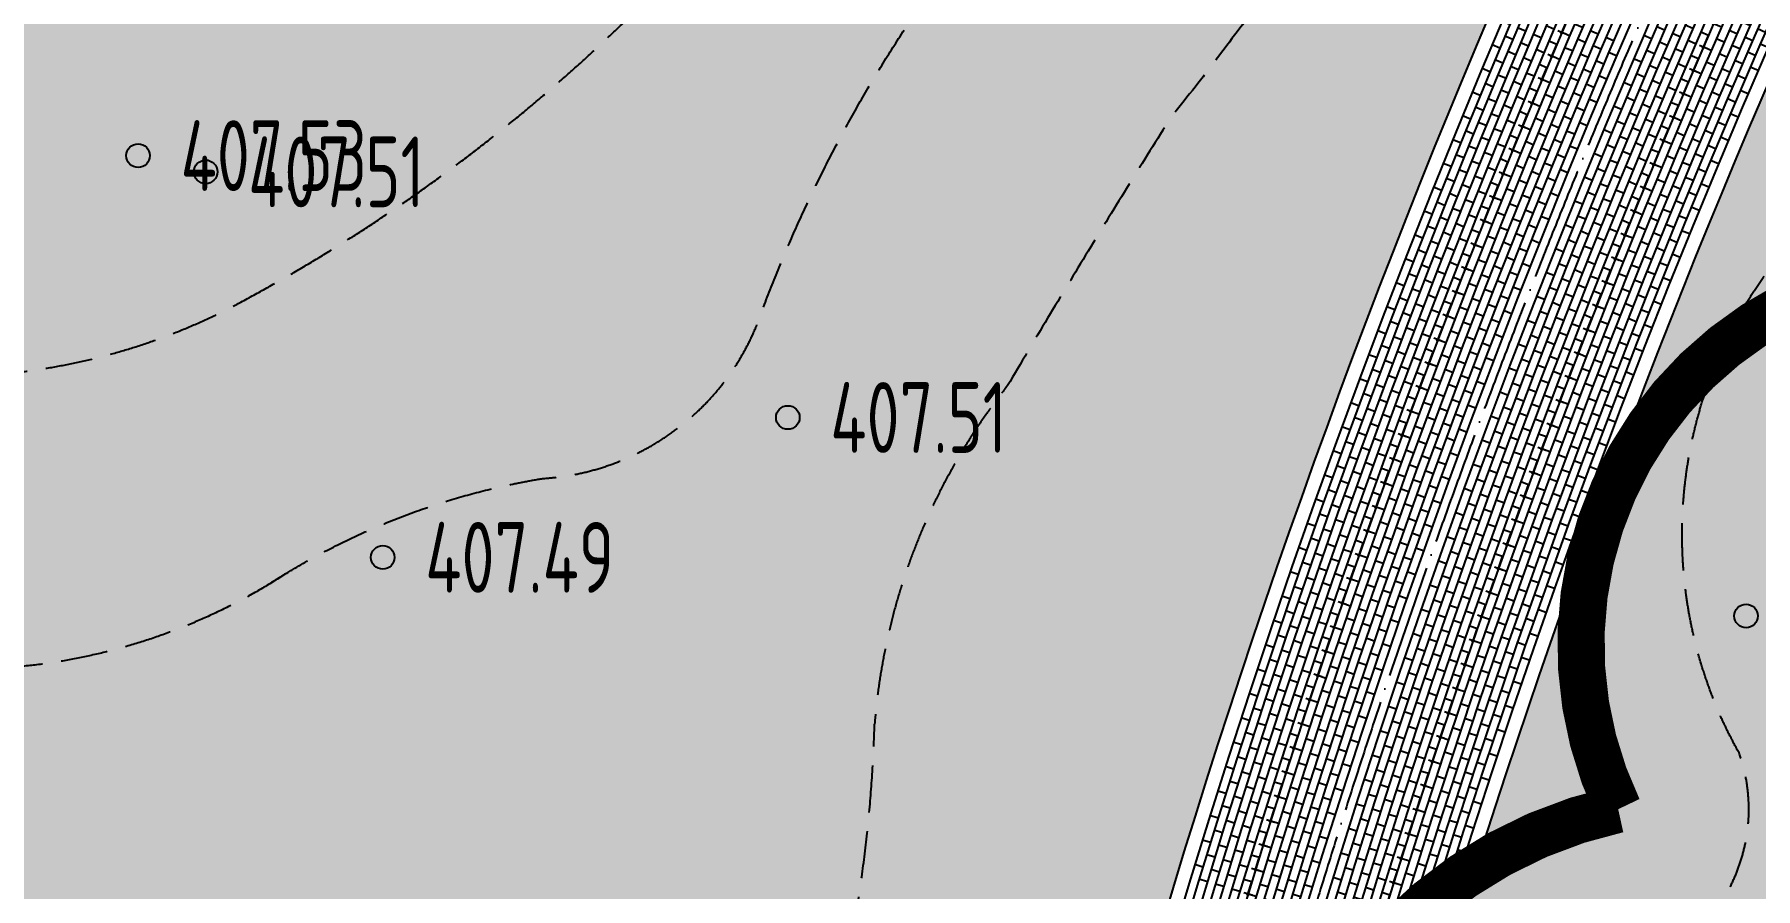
# Model space of a CAD drawing. Header units: millimetres. Extents: x 387826 to 388039216, y 3325062 to 3325368396.
# Drawn here: x 387740398 to 387758635, y 3324961617 to 3324970669 of the extents above; entities that cross this region are included whole.
import ezdxf
from ezdxf.enums import TextEntityAlignment as Align

# ---------------------------------------------------------------- set-up
doc = ezdxf.new("R2010")
doc.units = ezdxf.units.MM
doc.header["$LTSCALE"] = 1000
doc.header["$MEASUREMENT"] = 0
doc.linetypes.add('ACAD_ISO04W100', pattern=[30, 24, -3, 0, -3])
doc.linetypes.add('DASH', pattern=[0.35, 0.25, -0.1])
for name, color, linetype in [('0 Plan-Green C1', 60, 'DASH'), ('0 Plan-Green C2', 75, 'DASH'), ('0 Plan-Green Hatch', 76, 'Continuous'), ('0 Plan-Hatch 1', 8, 'Continuous'), ('0 Plan-Pavedivide', 15, 'Continuous'), ('0 Plan-Road 2', 40, 'Continuous'), ('0 Plan-Wall 1', 32, 'Continuous'), ('0-SITE', 7, 'Continuous'), ('000-Earth-MSCQ（不打印）$0$GCD', 251, 'Continuous'), ('0NT-Center', 1, 'ACAD_ISO04W100')]:
    doc.layers.add(name, color=color, linetype=linetype)
doc.layers.add('0-调整', color=7, linetype='Continuous', plot=False)
doc.layers.add('0NT-辅助线（不打印）', color=157, linetype='Continuous', plot=False)
doc.styles.add('000-Earth-MSCQ（不打印）$0$HZ', font='gbenor.shx', dxfattribs={"width": 0.8, "bigfont": 'hztxt.shx'})
pattern_1 = [(90, (387910883.5935059, 3325096422.695915), (-798.2363799999999, 798.23638), [211.664528, -1384.80812]), (45, (387910883.5935059, 3325096422.695915), (-798.2369240652082, 798.2369240652083), [211.664528, -917.2129199999998]), (135, (387910883.5935059, 3325096422.695915), (-798.2369240652083, -798.2369240652082), [211.664528, -917.2129199999998])]

# ---------------------------------------------------------------- blocks, each defined once
blk = doc.blocks.new('GZF')
at = {"layer": '0 Plan-Hatch 1', "ltscale": 10}
for p, q in [((0, 630.0000009536743), (0, 540.0000004768372)), ((-135, 540.0000009536743), (-135, 450.0000004768372)), ((0, 450.0000009536743), (0, 360.0000004768372)), ((-135, 360.0000009536743), (-135, 270.0000004768372)), ((0, 270.0000009536743), (0, 180.0000004768372)), ((-135, 180.0000009536743), (-135, 90.00000047683716)), ((-135, 9.5367431640625e-07), (-135, -89.99999952316284)), ((0, 90.00000095367432), (0, 4.76837158203125e-07)), ((-135, -179.9999990463257), (-135, -269.9999995231628)), ((-135, -359.9999990463257), (-135, -449.9999995231628)), ((0, -269.9999990463257), (0, -359.9999995231628)), ((-135, -539.9999990463257), (-135, -629.9999995231628)), ((0, -449.9999990463257), (0, -539.9999995231628))]:
    blk.add_line(p, q, dxfattribs=at)
at = {"layer": '0NT-辅助线（不打印）', "ltscale": 10}
for p, q in [((0, 4.76837158203125e-07), (-135.0000000596046, 4.291534423828125e-06)), ((0, 44.99999952316284), (0, -45)), ((0, -89.99999904632568), (0, -179.9999995231628))]:
    blk.add_line(p, q, dxfattribs=at)
blk.add_circle((0, 9.5367431640625e-07), 9.101957738399506, dxfattribs=at)
blk = doc.blocks.new('000-Earth-MSCQ（不打印）$0$gc200')
h = blk.add_hatch(color=256)
edge = h.paths.add_edge_path()
edge.add_arc((0, -5.551115123125783e-17), 0.2500000000000001, 0, 360)
blk.add_circle((0, -5.551115123125783e-17), 0.2500000000000001)
blk = doc.blocks.new('000-Earth-MSCQ（不打印）')
at = {"layer": '000-Earth-MSCQ（不打印）$0$GCD', "linetype": 'Continuous'}
ref = blk.add_blockref('000-Earth-MSCQ（不打印）$0$gc200', (387741496.2, 3324969383.8), dxfattribs=dict(at, xscale=500, yscale=500, zscale=500))
ref.add_attrib('height', '407.53', dxfattribs={"linetype": 'Continuous', "height": 750, "style": '000-Earth-MSCQ（不打印）$0$HZ', "width": 0.8}).set_placement((387741946.2, 3324969383.8), align=Align.MIDDLE_LEFT)
ref = blk.add_blockref('000-Earth-MSCQ（不打印）$0$gc200', (387742212, 3324969212), dxfattribs=dict(at, xscale=500, yscale=500, zscale=500))
ref.add_attrib('height', '407.51', dxfattribs={"linetype": 'Continuous', "height": 750, "style": '000-Earth-MSCQ（不打印）$0$HZ', "width": 0.8}).set_placement((387742662, 3324969212), align=Align.MIDDLE_LEFT)
ref = blk.add_blockref('000-Earth-MSCQ（不打印）$0$gc200', (387748380.8, 3324966609.4), dxfattribs=dict(at, xscale=500, yscale=500, zscale=500))
ref.add_attrib('height', '407.51', dxfattribs={"linetype": 'Continuous', "height": 750, "style": '000-Earth-MSCQ（不打印）$0$HZ', "width": 0.8}).set_placement((387748830.8, 3324966609.4), align=Align.MIDDLE_LEFT)
ref = blk.add_blockref('000-Earth-MSCQ（不打印）$0$gc200', (387744088.8, 3324965127.2), dxfattribs=dict(at, xscale=500, yscale=500, zscale=500))
ref.add_attrib('height', '407.49', dxfattribs={"linetype": 'Continuous', "height": 750, "style": '000-Earth-MSCQ（不打印）$0$HZ', "width": 0.8}).set_placement((387744538.8, 3324965127.2), align=Align.MIDDLE_LEFT)
ref = blk.add_blockref('000-Earth-MSCQ（不打印）$0$gc200', (387758534.3, 3324964505.9), dxfattribs=dict(at, xscale=500, yscale=500, zscale=500))
ref.add_attrib('height', '407.67', dxfattribs={"linetype": 'Continuous', "height": 750, "style": '000-Earth-MSCQ（不打印）$0$HZ', "width": 0.8}).set_placement((387758984.3, 3324964505.9), align=Align.MIDDLE_LEFT)

msp = doc.modelspace()

# ---------------------------------------------------------------- hatches: boundary and pattern name
at = {"layer": '0 Plan-Green Hatch', "ltscale": 10}
h = msp.add_hatch(dxfattribs=at)
h.set_pattern_fill('GRASS', color=256, scale=400, double=1)
h.set_pattern_definition(pattern_1)
edge = h.paths.add_edge_path()
edge.add_line((387622439.0599667, 3324854050.936299), (387623173.6833379, 3324853939.656582))
edge.add_line((387623173.6833379, 3324853939.656582), (387635096.1587876, 3324877614.537973))
edge.add_line((387635096.1587876, 3324877614.537973), (387637326.4545873, 3324880090.89868))
edge.add_line((387637326.4545873, 3324880090.89868), (387648092.625536, 3324901769.250156))
edge.add_line((387648092.625536, 3324901769.250156), (387653675.5063087, 3324913098.933503))
edge.add_line((387653675.5063087, 3324913098.933503), (387659029.9602896, 3324926312.71594))
edge.add_line((387659029.9602896, 3324926312.71594), (387666293.4541628, 3324933025.957657))
edge.add_line((387666293.4541628, 3324933025.957657), (387674562.7421811, 3324955273.126987))
edge.add_line((387674562.7421811, 3324955273.126987), (387674698.8546848, 3324955833.61237))
edge.add_line((387674698.8546848, 3324955833.61237), (387679274.3591145, 3324966056.084505))
edge.add_line((387679274.3591145, 3324966056.084505), (387692670.727551, 3324988471.826824))
edge.add_line((387692670.727551, 3324988471.826824), (387687672.3361686, 3324991569.787791))
edge.add_line((387687672.3361686, 3324991569.787791), (387699107.2769016, 3325013209.461398))
edge.add_line((387699107.2769016, 3325013209.461398), (387703730.9022322, 3325018962.653418))
edge.add_line((387703730.9022322, 3325018962.653418), (387707660.8433574, 3325021085.874216))
edge.add_line((387707660.8433574, 3325021085.874216), (387708978.7375107, 3325021533.479846))
edge.add_line((387708978.7375107, 3325021533.479846), (387713125.3676936, 3325024321.017564))
edge.add_line((387713125.3676936, 3325024321.017564), (387719878.4443215, 3325030249.513507))
edge.add_line((387719878.4443215, 3325030249.513507), (387727149.4825557, 3325038560.592924))
edge.add_line((387727149.4825557, 3325038560.592924), (387731947.0142126, 3325045521.987648))
edge.add_line((387731947.0142126, 3325045521.987648), (387732792.6573083, 3325048405.001884))
edge.add_line((387732792.6573083, 3325048405.001884), (387736658.1743807, 3325052379.78923))
edge.add_line((387736658.1743807, 3325052379.78923), (387738724.4244739, 3325053061.984234))
edge.add_line((387738724.4244739, 3325053061.984234), (387755596.1018205, 3325073700.059758))
edge.add_line((387755596.1018205, 3325073700.059758), (387757359.0947688, 3325075809.7136))
edge.add_line((387757359.0947688, 3325075809.7136), (387765030.6402072, 3325091176.180011))
edge.add_line((387765030.6402072, 3325091176.180011), (387763567.2492012, 3325091306.558766))
edge.add_line((387763567.2492012, 3325091306.558766), (387764643.4762778, 3325092870.663066))
edge.add_line((387764643.4762778, 3325092870.663066), (387763677.4327329, 3325093513.918848))
edge.add_line((387763677.4327329, 3325093513.918848), (387760351.9995351, 3325088519.772871))
edge.add_line((387760351.9995351, 3325088519.772871), (387757854.926546, 3325090182.48947))
edge.add_line((387757854.926546, 3325090182.48947), (387746044.347819, 3325072445.325399))
edge.add_arc((387645329.0706022, 3325139508.228231), 121000.0000046023, 309.74241311210085, 326.34169422267865, ccw=False)
edge.add_arc((387645329.2748908, 3325139507.932482), 120999.6419855282, 304.961169591263, 309.74242826514626, ccw=False)
edge.add_arc((387763683.9662794, 3324966246.727285), 88844.09917226598, 123.4868483728974, 149.7895362449835)
edge.add_arc((387680669.4993267, 3325002504.157055), 10499.99999996763, -109.5936893519368, 53.55920835511489, ccw=False)
edge.add_line((387677148.3473426, 3324992612.165916), (387673651.3536385, 3324985981.462848))
edge.add_line((387673651.3536385, 3324985981.462848), (387646879.8653454, 3324935219.63581))
edge.add_arc((387620344.1212687, 3324949214.430786), 30000.00000171048, 286.5819363186826, 332.19309994883685, ccw=False)
edge.add_arc((387637327.6832241, 3324892178.531931), 29510.79847056292, 106.5819363209107, 159.4825744767803)
edge.add_line((387609688.883474, 3324902521.837725), (387600522.3601472, 3324902521.837726))
edge.add_arc((387629038.2827542, 3324896341.687208), 29177.93862749183, 167.771613600219, 206.6177727609841)
edge.add_line((387602952.7591405, 3324883268.907842), (387599368.7798252, 3324882693.003032))
edge.add_arc((387581780.5333471, 3324878865.002812), 17999.99999596056, -22.8216057335012, 12.27867238597372, ccw=False)
edge.add_line((387598371.4385754, 3324871883.465477), (387617732.5046101, 3324862101.924585))
edge.add_line((387617732.5046101, 3324862101.924585), (387620049.8063839, 3324854469.025551))
edge.add_line((387620049.8063839, 3324854469.025551), (387622439.0599667, 3324854050.936299))
h = msp.add_hatch(dxfattribs=at)
h.set_pattern_fill('GRASS', color=256, scale=400, double=1)
h.set_pattern_definition(pattern_1)
edge = h.paths.add_edge_path()
edge.add_arc((387840038.5234638, 3324935119.458437), 88500.00000362782, 140.9252577458016, 171.2376090563638, ccw=False)
edge.add_arc((387775846.233685, 3324963590.455563), 27683.76455686838, 53.51481373624853, 99.38099001456561, ccw=False)
edge.add_line((387792307.4134342, 3324985848.496386), (387786177.0936204, 3324980519.948219))
edge.add_line((387786177.0936204, 3324980519.948219), (387794049.4169407, 3324971463.09857))
edge.add_line((387794049.4169407, 3324971463.09857), (387800179.7367539, 3324976791.646737))
edge.add_arc((387775890.2255785, 3324963611.910399), 27634.86571447933, 6.927160192389181, 28.484708874585692, ccw=False)
edge.add_arc((387806072.060908, 3324956281.015226), 11012.41812947703, 104.4538262941565, 131.5644801007339)
edge.add_arc((387802681.3177701, 3324960104.873217), 5901.74019431775, 131.5644801003386, 175.3411853001929)
edge.add_arc((387791138.1960934, 3324960585.788798), 5660.880881098312, 275.8361195879541, 359.98417086680547, ccw=False)
edge.add_arc((387790285.8700752, 3324968924.492876), 14043.03128199175, 262.0788819464233, 275.8361195897422, ccw=False)
edge.add_arc((387787454.979969, 3324948578.454087), 6499.004478565917, 82.07888194575338, 153.1624589337453)
edge.add_arc((387785789.2551943, 3324949421.242566), 4632.207369831513, 153.1624589400953, 239.8161544903608)
edge.add_arc((387763403.7858198, 3324910934.199132), 39891.51385111666, 56.699992785210725, 59.8161544948029, ccw=False)
edge.add_arc((387783725.1324559, 3324941870.484281), 2877.855995233126, -0.4600006353986146, 56.69999278774628, ccw=False)
edge.add_arc((387783385.2257932, 3324941873.213289), 3217.773612941626, 280.1869164721811, 359.53999936098677, ccw=False)
edge.add_arc((387782672.7183025, 3324945838.358381), 7246.426306470542, 219.9428116141909, 280.1869164677874, ccw=False)
edge.add_arc((387743768.8982089, 3324913260.293215), 43496.43080499345, 39.94281161416535, 48.95425072374694)
edge.add_arc((387767403.7443576, 3324939915.705036), 7879.77437767117, 51.29243850307375, 110.5916235960215)
edge.add_arc((387768863.2839214, 3324936641.878099), 11459.78131271907, 111.665979672276, 152.805108509877)
edge.add_arc((387775846.2336857, 3324963590.455564), 27683.76455853801, 212.7818767895748, 231.6522048826118, ccw=False)
h = msp.add_hatch(dxfattribs=at)
h.set_pattern_fill('GRASS', color=256, scale=400, double=1)
h.set_pattern_definition(pattern_1)
edge = h.paths.add_edge_path()
edge.add_arc((387840038.5234647, 3324935119.458438), 91500.00000411335, 156.4579151047998, 188.1297494474422)
edge.add_arc((387699465.5716684, 3324915038.491694), 50500.00000310002, -50.13602028377028, 8.129749447027223, ccw=False)
edge.add_arc((387721258.4567825, 3324888941.170785), 16499.99999966729, 240.0784554861272, 309.86397971530346, ccw=False)
edge.add_arc((387703688.2609555, 3324858412.23413), 18723.96563009923, 60.07845548631974, 79.10547615602194)
edge.add_arc((387705049.3309466, 3324858201.848883), 18723.96562107236, 83.3207955030254, 134.5558435626539)
edge.add_arc((387711854.8343424, 3324851201.61362), 28486.93864295507, 134.4311089194858, 172.1408235425785)
edge.add_arc((387711706.683251, 3324850381.290263), 28464.53676275132, 170.4641020136959, 199.1369244882563)
edge.add_arc((387669563.2355466, 3324843477.829796), 15443.97045813427, 331.9553121975997, 350.95489145949944, ccw=False)
edge.add_line((387683193.7929136, 3324836216.691499), (387675090.4239818, 3324823431.947542))
edge.add_line((387675090.4239818, 3324823431.947542), (387663784.2623623, 3324830598.144934))
edge.add_line((387663784.2623623, 3324830598.144934), (387672998.4584864, 3324848981.692798))
edge.add_line((387672998.4584864, 3324848981.692798), (387680524.2203788, 3324864605.262346))
edge.add_line((387680524.2203788, 3324864605.262346), (387687306.9526224, 3324878385.749562))
edge.add_line((387687306.9526224, 3324878385.749562), (387691319.5148339, 3324885026.904373))
edge.add_line((387691319.5148339, 3324885026.904373), (387696418.8773469, 3324893466.812367))
edge.add_line((387696418.8773469, 3324893466.812367), (387701724.0635336, 3324904562.441676))
edge.add_line((387701724.0635336, 3324904562.441676), (387705312.0802183, 3324912235.13137))
edge.add_line((387705312.0802183, 3324912235.13137), (387707630.6118227, 3324917818.980739))
edge.add_line((387707630.6118227, 3324917818.980739), (387710598.4634087, 3324924966.623744))
edge.add_line((387710598.4634087, 3324924966.623744), (387713321.0018278, 3324931523.465325))
edge.add_line((387713321.0018278, 3324931523.465325), (387715698.4499269, 3324937249.206583))
edge.add_line((387715698.4499269, 3324937249.206583), (387717023.6757951, 3324940440.822179))
edge.add_line((387717023.6757951, 3324940440.822179), (387723132.5387145, 3324950428.986609))
edge.add_line((387723132.5387145, 3324950428.986609), (387732014.7082485, 3324964951.586145))
edge.add_line((387732014.7082485, 3324964951.586145), (387740285.6465517, 3324978474.805254))
edge.add_line((387740285.6465517, 3324978474.805254), (387743109.7462746, 3324982741.461941))
edge.add_line((387743109.7462746, 3324982741.461941), (387756154.3486463, 3324971666.622703))
at = {"layer": '0 Plan-Hatch 1', "ltscale": 10}
h = msp.add_hatch(dxfattribs=at)
h.set_pattern_fill('混凝土', color=256, scale=150)
h.set_pattern_definition([(49.99999999999999, (387757111.1773697, 3324938243.979399), (1075.89027390113, -94.12820247389266), [112.5, -1237.5]), (355, (387757111.1773697, 3324938243.979399), (-208.1270004195, 1128.288200550018), [90, -990]), (100.4514, (387757200.8348897, 3324938236.135389), (867.7640725710323, 1034.15931309143), [95.610285, -1051.713168]), (46.18420000000002, (387757111.1773697, 3324938543.979399), (1600.861572938467, -248.2785214935271), [168.75, -1856.25]), (96.6356, (387757244.5824872, 3324938523.289439), (1401.994058323055, 1461.176806350663), [143.415432, -1577.5695]), (351.1842, (387757111.1773697, 3324938543.979399), (1401.992917700441, 1461.177901387987), [135, -1485]), (21, (387757261.1773697, 3324938468.979399), (895.3605781776924, -603.9283359980083), [112.5, -1237.5]), (326.0000000000001, (387757261.1773697, 3324938468.979399), (364.9729978823726, 1087.725067570279), [90, -990]), (71.4514, (387757335.7907192, 3324938418.65199), (1260.333942872235, 483.7957450649286), [95.610285, -1051.713168]), (37.50000000000001, (387757111.1773697, 3324938243.979399), (18.239782975936, 499.3407807469673), [0, -977.9999999999999, 0, -1005, 0, -993.75]), (7.499999999999999, (387757111.1773697, 3324938243.979399), (394.6043061632229, 591.6175678235404), [0, -573, 0, -955.5, 0, -378.75]), (327.5, (387756776.6773697, 3324938243.979399), (800.7336542586136, -33.83230760156963), [0, -375, 0, -1170, 0, -1552.5]), (317.5, (387756626.6773697, 3324938243.979399), (874.7792540135794, 150.1574734984766), [0, -487.5, 0, -777, 0, -1102.5])])
edge = h.paths.add_edge_path()
edge.add_arc((387775846.2336869, 3324963590.455559), 27683.7645567009, 212.7818767791121, 388.4803146182868)
edge.add_line((387800179.7367539, 3324976791.646737), (387802493.5156814, 3324978802.811381))
edge.add_arc((387775846.2336857, 3324963590.455561), 30683.76455673797, -140.9645519950065, 29.721109485184684, ccw=False)
edge.add_arc((387840038.5233495, 3324935119.458452), 88499.99988829701, 171.2376090548522, 174.0679836469111, ccw=False)

# ---------------------------------------------------------------- linework, layer by layer
at = {"layer": '0 Plan-Green C1', "ltscale": 2, "flags": 128}
for points in [[(387753082.6613536, 3324947835.754843, -0.2348026518996224), (387753562.1419474, 3324950034.841528, -0.1511807263287319), (387755579.1998202, 3324951868.647148, 0.5068605108903352), (387756442.1027805, 3324953698.444576, -0.1738568162181775), (387755627.4605724, 3324958055.473048, -0.342225931033523), (387757343.9944603, 3324960748.108246, 0.4136890647923487), (387758466.123559, 3324963043.021526, -0.3477118904411968), (387759388.9217186, 3324968862.062722), (387759388.9217186, 3324968862.062722, 0.1879913473486515), (387760311.4356779, 3324971236.816859, -0.2743381169182693), (387761393.9366065, 3324974031.089528, 0.230907818866628), (387764667.9055389, 3324979415.010058, -0.2215332529108914), (387767564.0902708, 3324982800.247947)], [(387757969.9367684, 3324980104.038799, -0.09184003025374325), (387752438.2159225, 3324969785.668004, 0.007354489463583931), (387750709.2498668, 3324966946.939211, 0.1487399341735055), (387749300.5370504, 3324963358.769989)], [(387744952.0671889, 3324923394.456815, 0.1556326005506719), (387743954.6754515, 3324929219.24132, -0.246027585891545), (387744298.9727257, 3324937044.463552, 0.1673308759288793), (387745192.2276478, 3324945266.325007, -0.199046555945177), (387746997.5723169, 3324955809.615887, 0.1340184599165404), (387749300.5370504, 3324963358.76999, 0.1340184599165404)]]:
    msp.add_lwpolyline(points, format="xyb", dxfattribs=at)
at = {"layer": '0 Plan-Green C2', "ltscale": 2, "flags": 128}
for points in [[(387738427.4645751, 3324967122.56944, 0.163239995028926), (387742585.7715663, 3324967831.910192, 0.1372930533948064), (387749667.508597, 3324974636.783965, -0.01296216410951682), (387752261.9036474, 3324978789.881893, 0.08626491483368798), (387754557.1726382, 3324984039.292848, -0.1374085689705551), (387761060.0744641, 3324995578.165257, -0.03986486580961675), (387766278.2522357, 3325000016.40297, 0.09698699244353459), (387769552.7337936, 3325003515.072996, 0.1327842402338374), (387770561.3641042, 3325009893.210592, -0.255285764937885), (387772950.2396092, 3325019071.213324, -0.4324150437419536)], [(387742863.0418792, 3324964829.615926, -0.1038756466417562), (387745781.3136909, 3324965962.550272, 0.3037866544581109), (387748103.4195619, 3324967725.993702, -0.1194118494674651), (387752077.3911756, 3324973608.412461, 0.181625539047296), (387755912.0060855, 3324980631.78706, -0.1308280871582579), (387758876.3215767, 3324987631.432815, -0.02157245239744939), (387764442.3442582, 3324994187.424397, -0.03102823790350027), (387767590.6832336, 3324997190.028917, 0.2231862982087199), (387772298.6014875, 3325007402.846212, -0.1719676998759876), (387776191.0151423, 3325018921.921494, -0.5353789222826295)], [(387743083.0602577, 3324964967.638026, -0.1912070072341235), (387738559.7102221, 3324964035.807445, 0.4854450617583816), (387733332.0850807, 3324959499.129418, -0.4162445080584689), (387729383.1257631, 3324953073.314638, 0.3616811508453776), (387725037.2036889, 3324945760.771788, -0.2637255985532764), (387721955.3356953, 3324939572.520617, 0.9141902902785959), (387728740.4893693, 3324927078.529501, -0.1210878866549433), (387737233.3202884, 3324929833.774374)]]:
    msp.add_lwpolyline(points, format="xyb", dxfattribs=at)
at = {"layer": '0 Plan-Hatch 1', "ltscale": 10}
for radius, start in [(91260, 130.9975641710146), (91170, 130.9975641710146), (91080, 130.9975641710146), (90990, 130.9975641710146), (90900, 130.9975641710146), (90810, 130.9975641710146), (90720, 130.9975641710146), (90630, 130.9975641710146), (90540, 130.9975641710146), (90450, 130.9975641710146), (90360, 130.9975641710146), (90270, 130.9975641710146), (90180, 130.9975641710146), (89820, 130.9851449623327), (89730, 130.9851449623327), (89640, 130.9851449623327), (89550, 130.9851449623327), (89460, 130.9851449623327), (89370, 130.9851449623327), (89280, 130.9851449623327), (89190, 130.9851449623327), (89100, 130.9851449623327), (89010, 130.9851449623327), (88920, 130.9851449623327), (88830, 130.9851449623327), (88740, 130.9851449623327)]:
    msp.add_arc((387840038.5234603, 3324935119.458438), radius, start, 188.1297494482186, dxfattribs=at)
at = {"layer": '0 Plan-Pavedivide', "ltscale": 10}
for radius, start in [(91350, 130.9975641710146), (90090, 130.9975641710146), (89910, 130.9975641710146), (88650, 130.9851449623327)]:
    msp.add_arc((387840038.5234603, 3324935119.458438), radius, start, 188.1297494482186, dxfattribs=at)
at = {"layer": '0 Plan-Road 2', "ltscale": 10}
for centre, radius, start, end in [((387840038.5234572, 3324935119.458438), 88499.99999740385, 140.9252577437477, 171.2376090566324), ((387775846.2336846, 3324963590.455563), 27683.7645568289, 212.7818767882879, 28.48031460911177), ((387840038.5234603, 3324935119.458438), 91500, 156.4579151039554, 188.1297494482186)]:
    msp.add_arc(centre, radius, start, end, dxfattribs=at)
at = {"layer": '0-调整', "color": 6, "ltscale": 10, "const_width": 500}
msp.add_lwpolyline([(387775678.6131718, 3324908627.99009, -0.52056705), (387770202.9882228, 3324912029.346773, -0.52056705), (387765615.2127889, 3324913212.450637, -0.52056705), (387761323.4722611, 3324914099.763663, -0.52056705), (387756587.8069755, 3324920458.850261, -0.52056705), (387754071.8930792, 3324924895.415388, -0.52056705), (387750668.1296676, 3324927557.294973, -0.52056705), (387749188.2103407, 3324932141.75552, -0.52056705), (387750520.1122147, 3324938205.05128, -0.52056705), (387751704.1242371, 3324942050.094221, -0.52056705), (387751408.0893312, 3324947669.703721, -0.52056705), (387752444.0839005, 3324950923.224476, -0.52056705), (387754219.9105321, 3324955359.789603, -0.52056705), (387757179.749186, 3324962458.293808, -0.52056705), (387760435.4951446, 3324968225.798728, -0.52056705), (387764431.3283679, 3324973697.5723, -0.52056705), (387766947.114663, 3324976951.033563, -0.52056705), (387769611.0460123, 3324981239.703271, -0.52056705), (387771534.8900968, 3324987155.103611, -0.52056705), (387769611.0460123, 3324989373.41592, -0.52056705), (387771386.8726439, 3324994105.712396, -0.52056705), (387774642.7462037, 3324996619.756052, -0.52056705)], format="xyb", dxfattribs=at)
at = {"layer": '0NT-Center', "ltscale": 0.05}
for centre, radius, start, end in [((387840038.5234603, 3324935119.458438), 90000, 130.9975641710146, 188.1297494482186), ((387775846.2336846, 3324963590.455563), 29183.7645568289, 211.6575292659884, 100.5053375362918)]:
    msp.add_arc(centre, radius, start, end, dxfattribs=at)

# ---------------------------------------------------------------- block references
at = {"layer": '0 Plan-Wall 1'}
for p, rotation in [((387756581.708474, 3324970687.399514), 246.9170834745537), ((387758190.5432741, 3324970782.13556), 246.4563533950631), ((387758083.0668806, 3324970534.448722), 246.6296269218164), ((387756476.2212807, 3324970438.858977), 247.0876066278664), ((387756371.4742574, 3324970190.005592), 247.2581297811792), ((387757976.3400304, 3324970286.437989), 246.8029004485696), ((387757870.3636995, 3324970038.105628), 246.9761739753229), ((387756267.468332, 3324969940.841563), 247.4286529344919), ((387757765.1388572, 3324969789.453909), 247.1494475020762), ((387756164.2044258, 3324969691.369095), 247.5991760878047), ((387756061.6834533, 3324969441.590401), 247.7696992411175), ((387757660.6664659, 3324969540.485108), 247.3227210288294), ((387757556.947481, 3324969291.201501), 247.4959945555827), ((387755959.9063228, 3324969191.50769), 247.9402223944302), ((387757453.9828511, 3324969041.605369), 247.669268082336), ((387755858.8739358, 3324968941.12318), 248.110745547743), ((387755758.5871871, 3324968690.439088), 248.2812687010557), ((387757351.773518, 3324968791.698993), 247.8425416090892), ((387757250.3204163, 3324968541.48466), 248.0158151358425), ((387755659.046965, 3324968439.457633), 248.4517918543685), ((387755560.2541513, 3324968188.181041), 248.6223150076812), ((387757149.6244739, 3324968290.964657), 248.1890886625958), ((387757049.6866119, 3324968040.141277), 248.3623621893491), ((387755462.209621, 3324967936.611535), 248.792838160994), ((387756950.5077441, 3324967789.016812), 248.5356357161023), ((387755364.9142427, 3324967684.751344), 248.9633613143068), ((387755268.368878, 3324967432.6027), 249.1338844676195), ((387756852.0887778, 3324967537.593561), 248.7089092428556), ((387756754.4306129, 3324967285.873821), 248.8821827696089), ((387755172.5743822, 3324967180.167836), 249.3044076209323), ((387755077.5316038, 3324966927.448987), 249.474930774245), ((387756657.5341426, 3324967033.859896), 249.0554562963621), ((387756561.4002531, 3324966781.55409), 249.2287298231154), ((387754983.2413846, 3324966674.448393), 249.6454539275578), ((387756466.0298237, 3324966528.958711), 249.4020033498687), ((387754889.7045599, 3324966421.168293), 249.8159770808706), ((387754796.9219581, 3324966167.610933), 249.9865002341833), ((387756371.4237265, 3324966276.076068), 249.575276876622), ((387756277.5828269, 3324966022.908475), 249.7485504033752), ((387754704.8944013, 3324965913.778558), 250.1570233874961), ((387754613.6227043, 3324965659.673415), 250.3275465408088), ((387756184.507983, 3324965769.458248), 249.9218239301285), ((387756092.2000461, 3324965515.727704), 250.0950974568817), ((387754523.1076757, 3324965405.297756), 250.4980696941216), ((387756000.6598604, 3324965261.719162), 250.268370983635), ((387754433.3501173, 3324965150.653834), 250.6685928474343), ((387754344.3508241, 3324964895.743905), 250.8391160007471), ((387755909.8882632, 3324965007.434948), 250.4416445103883), ((387755819.8860845, 3324964752.877387), 250.6149180371415), ((387754256.1105845, 3324964640.570227), 251.0096391540598), ((387754168.6301801, 3324964385.135058), 251.1801623073726), ((387755730.6541476, 3324964498.048805), 250.7881915638948), ((387755642.1932685, 3324964242.951535), 250.9614650906481), ((387754081.9103856, 3324964129.440664), 251.3506854606854), ((387755554.5042562, 3324963987.587909), 251.1347386174013), ((387753995.9519693, 3324963873.489307), 251.5212086139981), ((387753910.7556927, 3324963617.283257), 251.6917317673109), ((387755467.5879128, 3324963731.960262), 251.3080121441546), ((387755381.4450331, 3324963476.070933), 251.4812856709079), ((387753826.3223101, 3324963360.82478), 251.8622549206237), ((387753742.6525697, 3324963104.11615), 252.0327780739364), ((387755296.0764051, 3324963219.922262), 251.6545591976611), ((387755211.4828094, 3324962963.516591), 251.8278327244144), ((387753659.7472125, 3324962847.15964), 252.2033012272491), ((387755127.6650198, 3324962706.856266), 252.0011062511677), ((387753577.6069729, 3324962589.957527), 252.3738243805619), ((387755044.6238027, 3324962449.943634), 252.174379777921), ((387753496.2325784, 3324962332.512087), 252.5443475338747), ((387754962.3599178, 3324962192.781044), 252.3476533046742), ((387753415.6247498, 3324962074.825603), 252.7148706871874), ((387753335.7842012, 3324961816.900356), 252.8853938405002), ((387754880.8741172, 3324961935.370848), 252.5209268314275), ((387754800.1671464, 3324961677.715401), 252.6942003581808), ((387753256.7116397, 3324961558.738631), 253.0559169938129), ((387754720.2397434, 3324961419.81706), 252.867473884934)]:
    msp.add_blockref('GZF', p, dxfattribs=dict(at, rotation=rotation))
at = {"layer": '0-SITE', "ltscale": 10}
msp.add_blockref('000-Earth-MSCQ（不打印）', (0, 0), dxfattribs=at)

doc.saveas('drawing.dxf')
